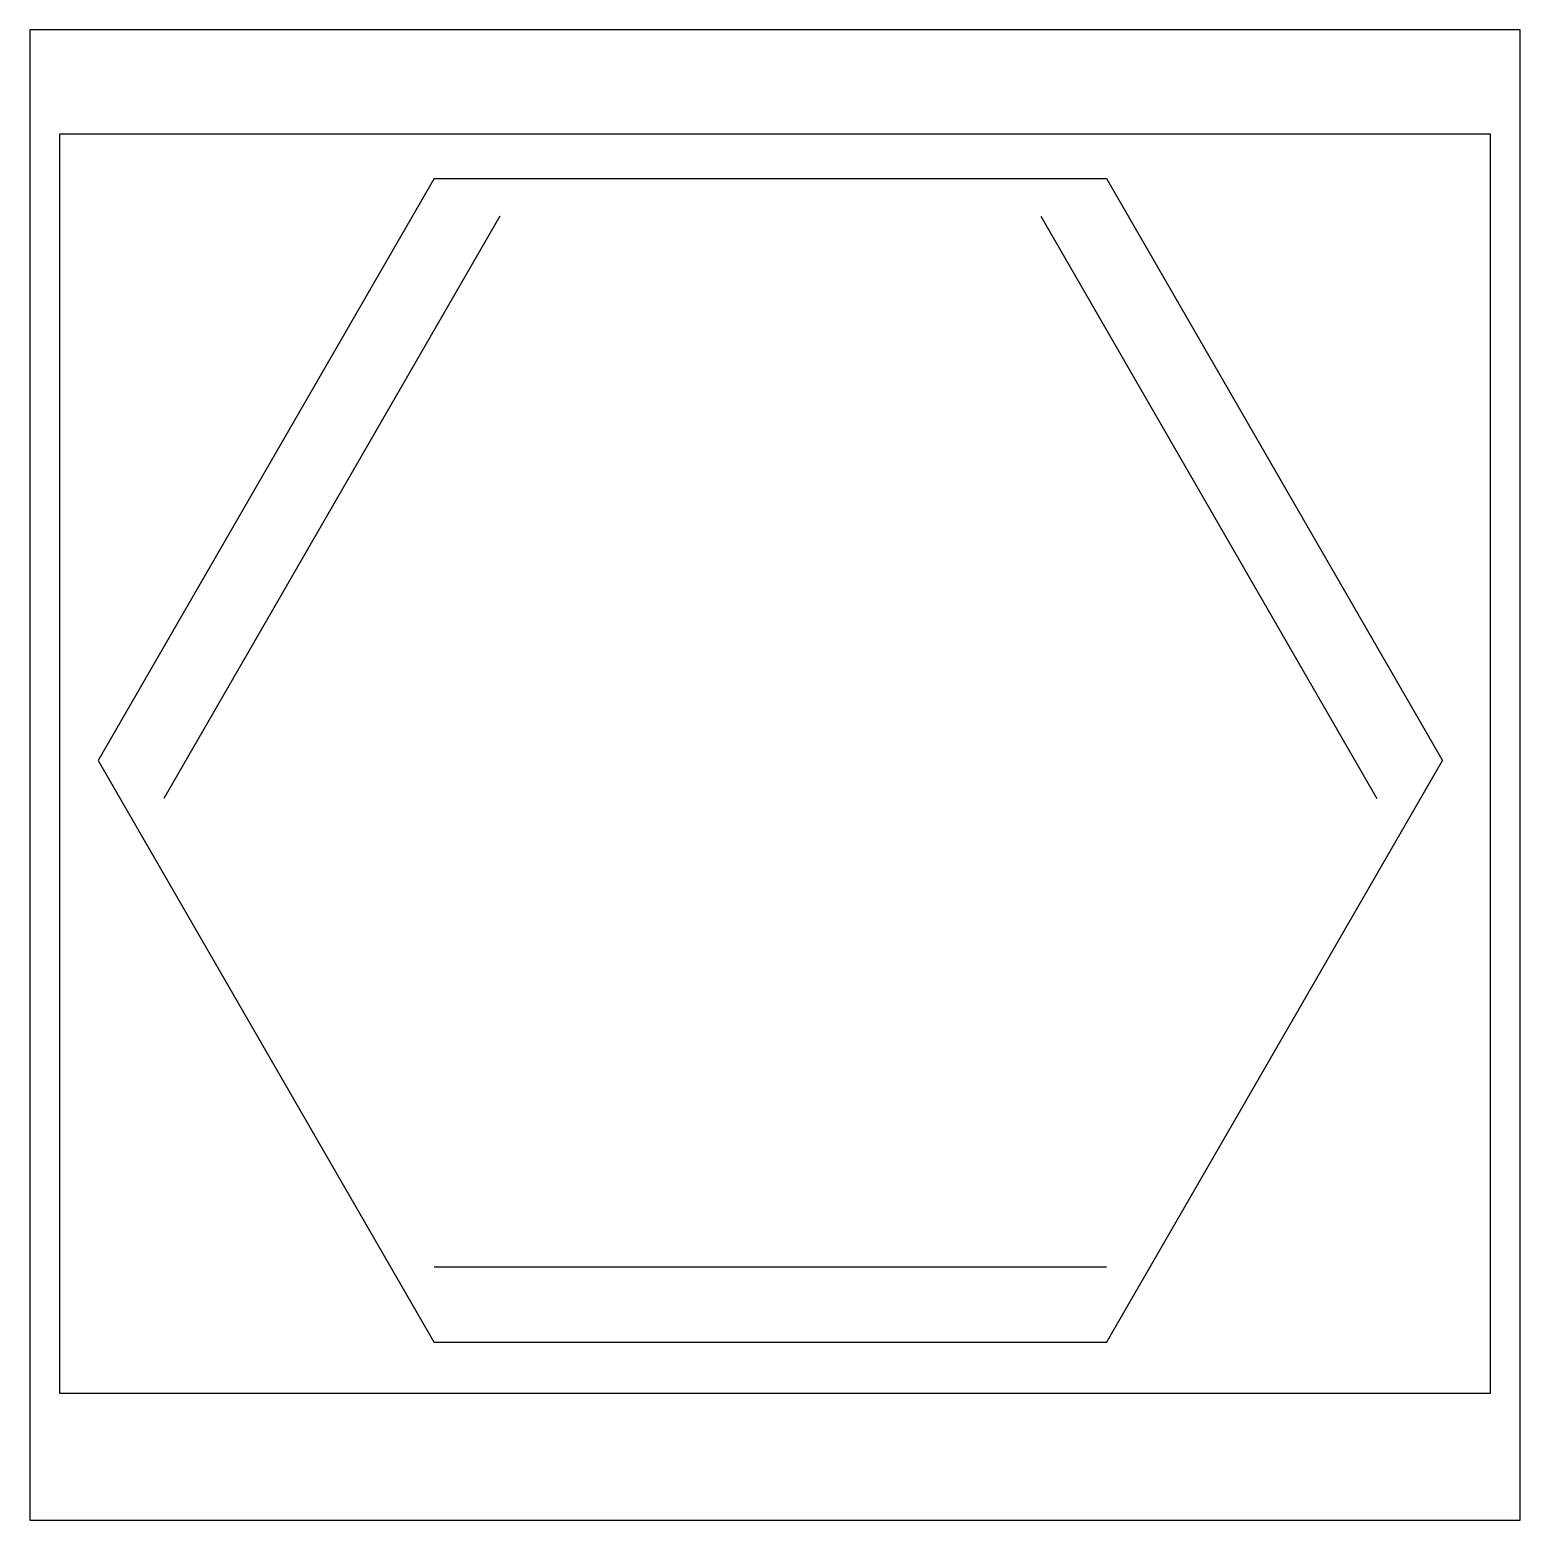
# Model space of a CAD drawing. Header units: millimetres. Extents: x 0 to 1000, y 0 to 1000.
import ezdxf

# ---------------------------------------------------------------- set-up
doc = ezdxf.new("R2010")
doc.units = ezdxf.units.MM
doc.layers.get('0').update_dxf_attribs({"color": 2})
doc.layers.add('1', color=1, linetype='Continuous')
doc.layers.add('2', color=7, linetype='Continuous')

msp = doc.modelspace()

# ---------------------------------------------------------------- linework, layer by layer
at = {"color": 2}
msp.add_lwpolyline([(0, 0), (1000, 0), (1000, 1000), (0, 1000)], close=True, dxfattribs=at)
at = {"layer": '1', "color": 1}
for p, q in [((980, 929.9), (20, 929.9)), ((20, 929.9), (20, 85.2)), ((980, 85.2), (980, 929.9)), ((20, 85.2), (980, 85.2))]:
    msp.add_line(p, q, dxfattribs=at)
at = {"layer": '2'}
for p, q in [((271.4, 900.3), (45.9, 509.7)), ((271.4, 900.3), (722.4, 900.3)), ((722.4, 900.3), (947.9, 509.7)), ((315.4, 874.9), (89.9, 484.3)), ((678.4, 874.9), (903.9, 484.3)), ((45.9, 509.7), (271.4, 119.2)), ((722.4, 119.2), (947.9, 509.7)), ((271.4, 170), (722.4, 170)), ((722.4, 119.2), (271.4, 119.2))]:
    msp.add_line(p, q, dxfattribs=at)

doc.saveas('drawing.dxf')
